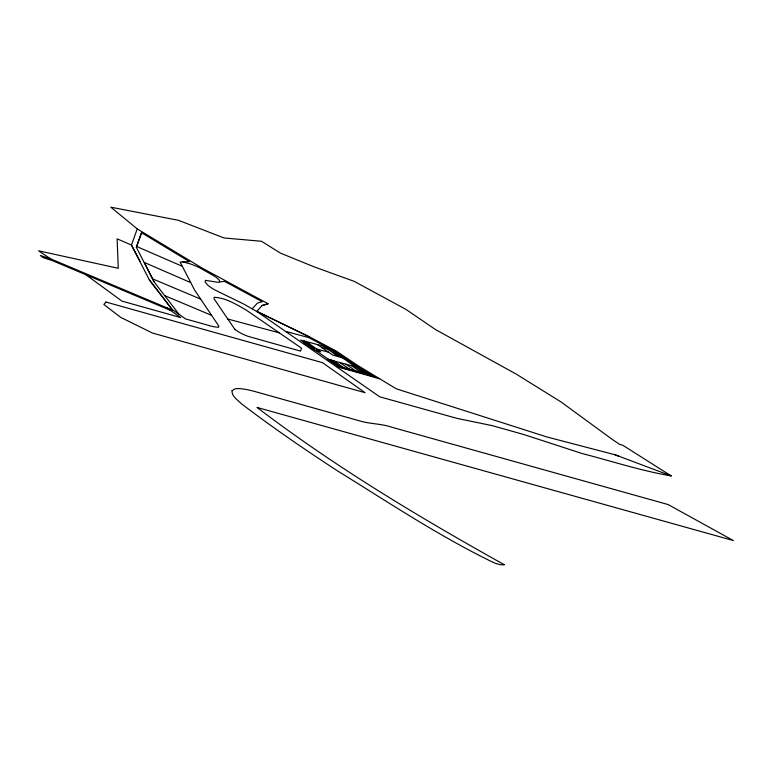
<?xml version="1.0" encoding="UTF-8"?>
<svg xmlns="http://www.w3.org/2000/svg" width="772" height="772" viewBox="0 0 772 772"><rect width="100%" height="100%" fill="white"/><g stroke="black" fill="none" stroke-linecap="round" stroke-linejoin="round"><path stroke-width="1.16" d="M179.065 314.358L154.033 281.79L136.335 247.272L141.527 232.719L189.449 261.65L180.117 262.036L194.631 290.118L218.727 325.919L218.611 327.309L213.313 326.691L185.55 318.923L172.079 309.437L149.285 279.782L131.462 245.052L117.122 238.828L118.27 268.309L38.6 250.823L50.73 258.89L172.735 310.286L149.295 279.792M136.335 247.272L141.527 232.719M252.222 308.732L257.375 303.135L262.19 301.688L224.353 281.288L218.032 282.32L205.574 280.361L205.005 281.732L207.543 284.945A21.413 3.686 25.7 0 0 214.877 289.963L243.962 304.158L257.443 311.898L379.699 396.798L457.101 418.405L492.247 425.642L523.995 434.588L582.291 453.579C611.858 461.164 641.078 470.833 671.196 475.899L622.618 445.154L619.935 444.537L612.321 439.451L561.022 401.942L516.478 374.246L435.369 329.48L406.004 309.427L354.126 281.326L314.127 266.851L280.419 253.11L261.534 241.279L224.025 237.959L178.438 220.3L110.83 207.185L137.233 228.908L131.462 245.052L140.079 261.38M671.196 475.899L615.072 454.785L546.808 436.933L396.287 388.818L357.388 365.262L336.129 350.97L309.659 336.988L256.738 311.386L262.113 305.538L268.048 303.753L202.206 268.125L137.233 228.908M262.113 305.538L268.058 303.763M182.752 261.872L189.97 263.783A21.133 3.628 25.7 0 1 199.601 267.73L215.494 276.791A22.629 3.889 25.7 0 1 219.566 280.863L219.566 281.655M286.045 331.497L308.819 337.605L333.552 350.681L372.249 376.678M227.672 318.99L279.261 332.828L301.514 348.182L300.501 351.106L247.822 336.274A10.596 1.824 25.7 0 1 234.823 329.297M309.862 344.302L303.946 342.71L314.908 350.285L320.824 351.878L305.673 341.407M321.712 347.487L333.552 350.681L344.515 358.256L332.674 355.062L317.514 344.592M310.894 347.159L314.542 348.143L304.236 341.021M333.494 353.238L337.325 354.271M316.636 348.983L328.476 352.167M328.438 359.279L332.085 360.263L342.141 367.211M354.869 366.391L351.038 365.368L362.715 373.33M337.026 366.729L379.699 378.772M50.73 258.89L40.376 255.513L43.097 257.616L52.593 260.714L170.506 310.383L180.687 317.562L121.947 301.109L85.933 274.755M615.072 454.785L619.134 456.348M152.566 278.856L200.681 299.102M164.648 295.599L211.605 315.352M136.605 246.471L182.095 266.215M190.616 282.562L144.354 262.48L154.033 281.79M256.729 311.386L309.678 336.997M354.319 364.635L375.945 377.72M279.261 332.828L246.364 310.17C236.483 304.467 225.781 297.76 214.162 297.307L213.989 298.668L234.785 329.277M323.188 346.117L338.59 356.664M345.827 364.162L356.789 371.737M339.902 362.56L350.874 370.135M333.987 360.968L344.949 368.543M166.82 307.787L170.506 310.383M232.063 390.661C231.475 396.412 237.882 400.002 241.337 403.698C272.728 427.601 305.297 449.941 338.387 471.431C389.532 503.016 439.943 536.665 494.128 562.836A17.331 2.982 25.7 0 0 501.163 564.786L504.434 564.786C419.051 517.182 334.894 466.703 257.018 407.433L733.4 540.574L668.156 504.57L391.742 427.205C381.262 423.577 369.971 424.079 359.405 420.817L253.168 391.037A78.271 13.452 25.7 0 0 240.237 388.683A79.69 13.703 25.7 0 0 234.775 388.943L232.063 390.661M105.918 302.035L103.882 304.448L120.586 317.311L152.538 333.07L365.108 392.707L322.464 362.657L105.918 302.035M323.989 346.338L300.588 340.037L338.493 366.227L364.915 373.339L331.844 350.488L323.989 346.338M357.668 367.347L328.061 359.376L339.024 366.951L368.64 374.922L357.668 367.347"/></g></svg>
